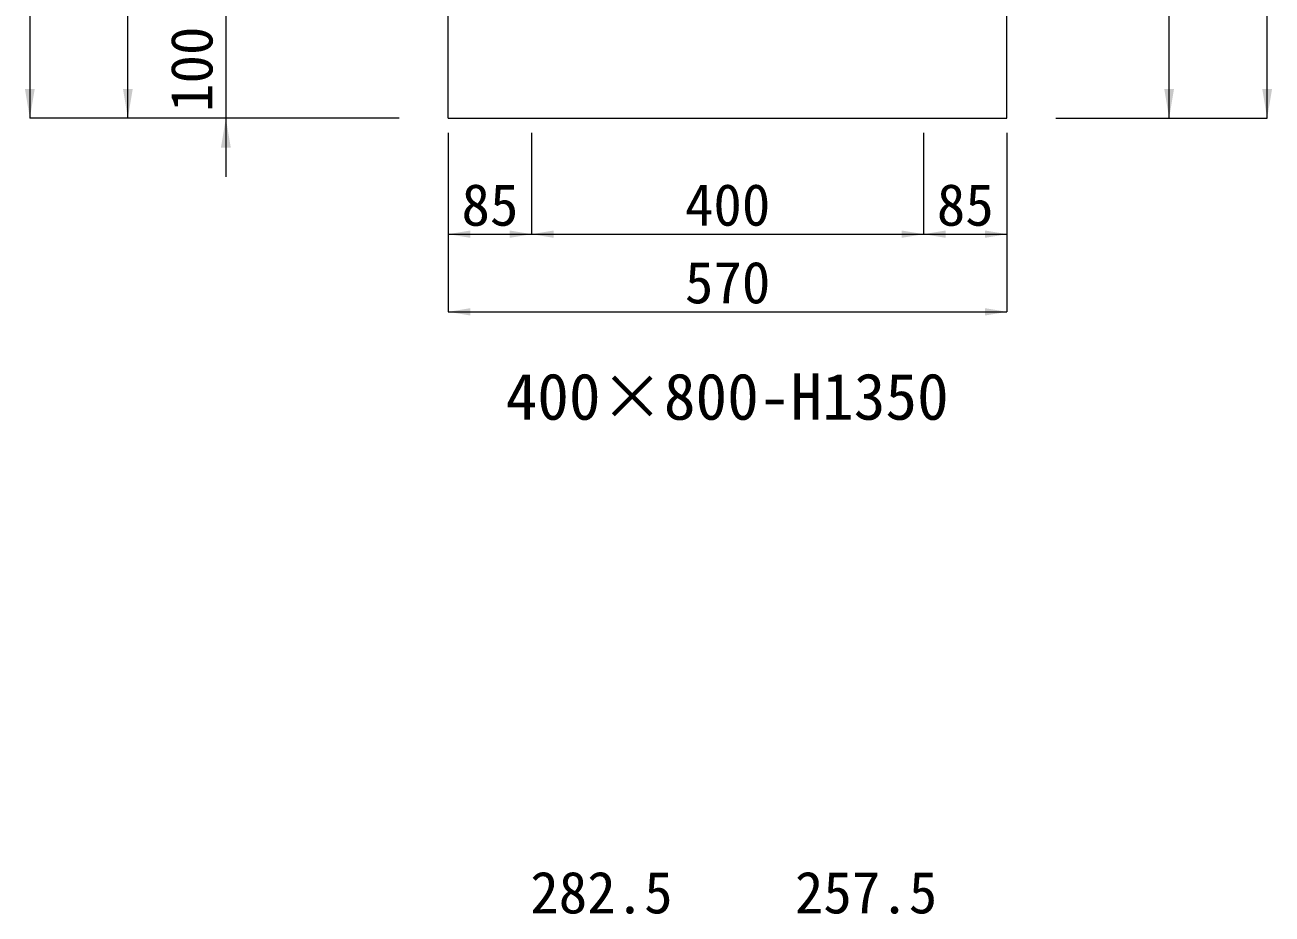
# Model space of a CAD drawing. Units: millimetres at full size. Extents: x -1934 to 78146, y -143454 to -112471.
# Drawn here: x 65856 to 67128, y -134937 to -134029 of the extents above; entities that cross this region are included whole.
import ezdxf
from ezdxf.enums import TextEntityAlignment as Align

# ---------------------------------------------------------------- set-up
doc = ezdxf.new("R2010")
doc.units = ezdxf.units.MM
doc.header["$LTSCALE"] = 23
for name, color, linetype, lineweight in [('0_2', 7, 'Continuous', 13), ('寸法線', 7, 'Continuous', 13), ('本体', 2, 'Continuous', 13)]:
    doc.layers.add(name, color=color, linetype=linetype, lineweight=lineweight)
doc.styles.add('ＭＳ ゴシック', font='')
doc.styles.get('ＭＳ ゴシック').set_extended_font_data('MS Gothic')

# ---------------------------------------------------------------- blocks, each defined once
blk = doc.blocks.new('filled_arrow')
at = {"color": 0, "linetype": 'Continuous', "lineweight": -2}
blk.add_solid([(7.5, 1.25), (0, 0), (7.5, -1.25)], dxfattribs=at)

msp = doc.modelspace()

# ---------------------------------------------------------------- linework, layer by layer
at = {"layer": '寸法線'}
for p, q in [((67123.13, -134124.74), (67123.13, -132674.74)), ((65860.67, -132684.74), (65860.67, -134124.74)), ((67023.13, -134124.74), (67023.13, -132774.74)), ((65960.67, -134124.74), (65960.67, -133574.74)), ((66060.67, -133964.74), (66060.67, -134184.74)), ((66237.64, -134124.74), (65860.67, -134124.74)), ((66237.64, -134124.74), (65960.67, -134124.74)), ((66237.64, -134124.74), (66060.67, -134124.74)), ((66907.64, -134124.74), (67023.13, -134124.74)), ((66907.64, -134124.74), (67123.13, -134124.74))]:
    msp.add_line(p, q, dxfattribs=at)
at = {"layer": '寸法線', "lineweight": 9}
for p, q in [((66287.64, -134139.74), (66287.64, -134322.42)), ((66287.64, -134139.74), (66287.64, -134243.13)), ((66372.64, -134139.74), (66372.64, -134243.13)), ((66372.64, -134139.74), (66372.64, -134243.13)), ((66772.64, -134139.74), (66772.64, -134243.13)), ((66772.64, -134139.74), (66772.64, -134243.13)), ((66857.64, -134139.74), (66857.64, -134322.42)), ((66857.64, -134139.74), (66857.64, -134243.13)), ((66287.64, -134243.13), (66372.64, -134243.13)), ((66372.64, -134243.13), (66772.64, -134243.13)), ((66772.64, -134243.13), (66857.64, -134243.13)), ((66287.64, -134322.42), (66857.64, -134322.42))]:
    msp.add_line(p, q, dxfattribs=at)
at = {"layer": '本体', "lineweight": 20}
for p, q in [((66287.64, -134124.74), (66287.64, -132774.74)), ((66857.64, -134124.74), (66857.64, -132774.74)), ((66287.64, -134124.74), (66857.64, -134124.74))]:
    msp.add_line(p, q, dxfattribs=at)

# ---------------------------------------------------------------- block references
at = {"layer": '寸法線', "xscale": 4, "yscale": 4}
for p, rotation in [((65860.67, -134124.74), 90), ((65960.67, -134124.74), 90), ((67023.13, -134124.74), 90), ((67123.13, -134124.74), 90), ((66060.67, -134124.74), 270)]:
    msp.add_blockref('filled_arrow', p, dxfattribs=dict(at, rotation=rotation))
at = {"layer": '寸法線', "lineweight": 9, "xscale": 3, "yscale": 3}
for p in [(66287.64, -134243.13), (66372.64, -134243.13), (66772.64, -134243.13), (66287.64, -134322.42)]:
    msp.add_blockref('filled_arrow', p, dxfattribs=at)
at = {"layer": '寸法線', "lineweight": 9, "xscale": 3, "yscale": 3, "rotation": 180}
for p in [(66372.64, -134243.13), (66772.64, -134243.13), (66857.64, -134243.13), (66857.64, -134322.42)]:
    msp.add_blockref('filled_arrow', p, dxfattribs=at)

# ---------------------------------------------------------------- texts
at = {"layer": '0_2', "style": 'ＭＳ ゴシック'}
msp.add_text('400×800-H1350', height=47.47, dxfattribs=at).set_placement((66572.16, -134408.88), align=Align.MIDDLE_CENTER)
at = {"layer": '寸法線', "style": 'ＭＳ ゴシック'}
msp.add_text('100', height=42.72, rotation=90, dxfattribs=at).set_placement((66025.67, -134074.74), align=Align.MIDDLE_CENTER)
for s, p in [('85', (66330.14, -134213.13)), ('400', (66572.64, -134213.13)), ('85', (66815.14, -134213.13)), ('570', (66572.64, -134292.42)), ('282.5', (66443.89, -134915.31)), ('257.5', (66713.89, -134915.31))]:
    msp.add_text(s, height=42.72, dxfattribs=at).set_placement(p, align=Align.MIDDLE_CENTER)

doc.saveas('drawing.dxf')
